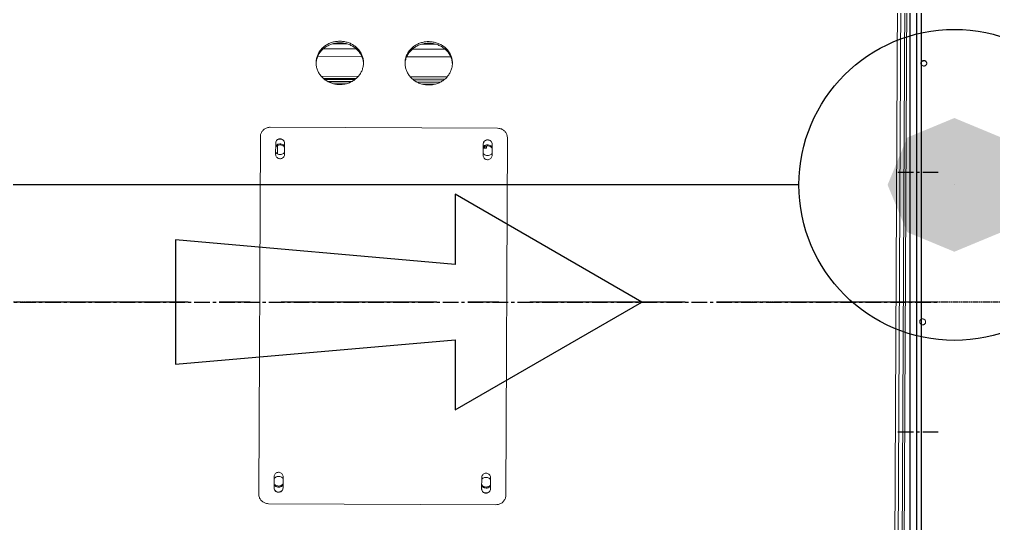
# Model space of a CAD drawing. Header units: millimetres. Extents: x -379292 to 1221486, y 92049 to 447512.
# Drawn here: x -117524 to -116740, y 273706 to 274111 of the extents above; entities that cross this region are included whole.
import ezdxf
from ezdxf.enums import TextEntityAlignment as Align

# ---------------------------------------------------------------- set-up
doc = ezdxf.new("R2010")
doc.units = ezdxf.units.MM
doc.linetypes.add('CENTER', pattern=[2, 1.25, -0.25, 0.25, -0.25])
doc.linetypes.add('PHANTOM', pattern=[0.8, 0.45, -0.05, 0.1, -0.05, 0.1, -0.05])
for name, color, linetype in [('-M-YNGN-SPR-YUK', 7, 'Continuous'), ('-M-YNGN-ZON2-SPR-', 7, 'Continuous'), ('AIRONN ZONLAMA', 4, 'Continuous')]:
    doc.layers.add(name, color=color, linetype=linetype)
for name, color, linetype, lineweight in [('-M-YNGN-ZON2', 4, 'SP', 30), ('_Systemair', 3, 'Continuous', 30), ('_Systemair Ventilation Equipments', 7, 'Continuous', 30), ('Aironn-DEF', 7, 'Continuous', 0), ('Aironn-THF', 7, 'Continuous', 0)]:
    doc.layers.add(name, color=color, linetype=linetype, lineweight=lineweight)
doc.styles.add('CIZGI', font='tahoma.ttf', dxfattribs={"width": 0.8, "oblique": 20})
doc.styles.add('SPR-NOT', font='romans.shx')
doc.linetypes.add('SP', pattern='A,2,-0.1,["SP",CIZGI,S=0.14,R=0.2,X=0,Y=-0.07],-0.255', length=2.355)

# ---------------------------------------------------------------- blocks, each defined once
blk = doc.blocks.new('RSA 1000')
at = {"layer": '_Systemair Ventilation Equipments'}
blk.add_line((9723.068, 3620.256), (9723.068, 3740.256), dxfattribs=at)
at = {"layer": '_Systemair Ventilation Equipments', "color": 3, "linetype": 'PHANTOM'}
blk.add_line((9601.684, 3680.256), (9738.086, 3680.256), dxfattribs=at)
blk = doc.blocks.new('AXC 1000 L')
at = {"layer": '_Systemair Ventilation Equipments'}
for p, q in [((9987.764, 3625.006), (9987.764, 3735.506)), ((9988.164, 3735.506), (9988.164, 3625.006))]:
    blk.add_line(p, q, dxfattribs=at)
at = {"layer": '_Systemair Ventilation Equipments', "color": 9, "linetype": 'Continuous'}
blk.add_line((9988.664, 3629.806), (9988.664, 3726.864), dxfattribs=at)
at = {"layer": '_Systemair Ventilation Equipments', "color": 2, "linetype": 'CENTER'}
for p, q in [((9989.664, 3690.693), (9986.264, 3690.693)), ((10074.264, 3680.256), (9986.264, 3680.256)), ((9989.664, 3669.819), (9986.264, 3669.819))]:
    blk.add_line(p, q, dxfattribs=at)
at = {"layer": '_Systemair Ventilation Equipments', "color": 7, "linetype": 'Continuous'}
for p, q in [((10010.264, 3680.256), (10025.264, 3688.916)), ((10025.264, 3688.916), (10025.264, 3683.287)), ((10025.264, 3683.287), (10047.764, 3685.256)), ((10047.764, 3685.256), (10047.764, 3675.256)), ((10025.264, 3671.596), (10010.264, 3680.256)), ((10025.264, 3677.224), (10025.264, 3671.596)), ((10047.764, 3675.256), (10025.264, 3677.224))]:
    blk.add_line(p, q, dxfattribs=at)
at = {"layer": '_Systemair Ventilation Equipments', "color": 2, "linetype": 'CENTER', "ltscale": 10}
blk.add_line((9986.764, 3680.256), (10074.764, 3680.256), dxfattribs=at)
blk = doc.blocks.new('wdsdfgf')
at = {"layer": '_Systemair Ventilation Equipments', "xscale": 10, "yscale": 10, "zscale": 10}
for name, p in [('AXC 1000 L', (-1170.87, -21481.39)), ('RSA 1000', (1476.09, -21481.39)), ('RSA 1000', (3326.09, -21481.39))]:
    blk.add_blockref(name, p, dxfattribs=at)
blk = doc.blocks.new('OtoParkBodrumKatMimari')
at = {"layer": '_Systemair', "color": 7, "xscale": -1}
blk.add_blockref('wdsdfgf', (228263.66, 157744.35), dxfattribs=at)
blk = doc.blocks.new('SP-C-UP-12')
at = {"ltscale": 10}
blk.add_line((0, 0), (0, 0), dxfattribs=at)
at = {"color": 1, "linetype": 'Continuous'}
blk.add_circle((0, 0), 12.5, dxfattribs=at)
at = {"ltscale": 10}
for points in [[(-5.373, 0), (-3.799, 3.799), (-3.799, -3.799), (0, 5.373)], [(-3.799, -3.799), (0, 5.373), (0, -5.373), (3.799, 3.799)], [(0, -5.373), (3.799, 3.799), (3.799, -3.799), (5.373, 0)]]:
    blk.add_solid(points, dxfattribs=at)
at = {"layer": '-M-YNGN-SPR-YUK', "style": 'SPR-NOT', "width": 0.5, "flags": 9}
for tag, p in [('YUK', (0, 17.767)), ('CAP', (0, 14.419)), ('TIP', (0.199, 10.777))]:
    blk.add_attdef(tag, text='', height=2.5, dxfattribs=at).set_placement(p, align=Align.MIDDLE_CENTER)
blk = doc.blocks.new('A$C69E5DB5D')
at = {"layer": '-M-YNGN-ZON2', "ltscale": 500}
blk.add_line((-925.058, 2925.893), (-1244.108, 2925.893), dxfattribs=at)
at = {"layer": '-M-YNGN-ZON2-SPR-'}
blk.add_blockref('SP-C-UP-12', (-912.558, 2925.893), dxfattribs=at)
blk = doc.blocks.new('TF1000-2')
at = {"layer": 'Aironn-THF', "color": 7, "linetype": 'Continuous', "lineweight": 15}
for p, q in [((19522.606, 4393.439), (19629.018, 4393.401)), ((19530.641, 4393.916), (19630.138, 4393.881)), ((19530.641, 4393.756), (19630.138, 4393.721))]:
    blk.add_line(p, q, dxfattribs=at)
at = {"layer": 'Aironn-THF', "color": 3, "linetype": 'Continuous', "lineweight": 15}
for p, q in [((19625.541, 4393.133), (19525.529, 4393.169)), ((19561.156, 4361.833), (19589.892, 4361.823)), ((19560.389, 4342.753), (19560.396, 4361.038)), ((19590.645, 4342.742), (19590.651, 4361.027)), ((19561.659, 4360.6), (19562.578, 4360.6)), ((19589.388, 4360.59), (19588.469, 4360.591)), ((19562.578, 4359.885), (19561.659, 4359.885)), ((19561.988, 4360.157), (19561.825, 4360.157)), ((19561.826, 4360.143), (19561.974, 4360.143)), ((19561.974, 4360.143), (19561.954, 4359.919)), ((19562.026, 4359.885), (19562.003, 4360.143)), ((19588.468, 4359.875), (19589.388, 4359.875)), ((19554.673, 4357.243), (19554.672, 4353.708)), ((19554.056, 4354.165), (19554.057, 4356.785)), ((19554.077, 4356.806), (19554.076, 4354.139)), ((19556.283, 4356.959), (19556.282, 4353.996)), ((19556.453, 4356.783), (19556.452, 4354.168)), ((19556.538, 4356.679), (19556.537, 4354.266)), ((19556.697, 4356.434), (19556.697, 4354.515)), ((19556.711, 4356.404), (19556.71, 4354.537)), ((19553.664, 4354.91), (19553.664, 4356.032)), ((19556.87, 4355.985), (19556.869, 4354.965)), ((19554.671, 4350.088), (19554.669, 4346.553)), ((19554.053, 4347.01), (19554.054, 4349.63)), ((19554.074, 4349.651), (19554.073, 4346.984)), ((19556.28, 4349.804), (19556.279, 4346.841)), ((19556.45, 4349.628), (19556.449, 4347.013)), ((19556.536, 4349.524), (19556.535, 4347.111)), ((19556.695, 4349.279), (19556.694, 4347.36)), ((19553.661, 4347.755), (19553.662, 4348.877)), ((19556.708, 4349.249), (19556.708, 4347.382)), ((19556.867, 4348.83), (19556.867, 4347.81)), ((19561.653, 4343.905), (19562.572, 4343.905)), ((19589.382, 4343.895), (19588.463, 4343.896)), ((19562.572, 4343.189), (19561.653, 4343.19)), ((19562.531, 4343.339), (19561.863, 4343.339)), ((19588.462, 4343.18), (19589.382, 4343.18)), ((19561.149, 4341.958), (19589.885, 4341.947))]:
    blk.add_line(p, q, dxfattribs=at)
at = {"layer": 'Aironn-THF', "color": 3, "linetype": 'Continuous', "lineweight": 15, "flags": 128}
blk.add_lwpolyline([(19561.974, 4360.143), (19561.978, 4360.149), (19561.981, 4360.153), (19561.985, 4360.156), (19561.988, 4360.157), (19561.992, 4360.156), (19561.995, 4360.153), (19561.999, 4360.149), (19562.003, 4360.143)], dxfattribs=at)
at = {"layer": 'Aironn-THF', "color": 7, "linetype": 'Continuous', "lineweight": 15}
for points, knots in [([(19555.029, 4395.548), (19555, 4395.544), (19554.942, 4395.537), (19554.868, 4395.481), (19554.819, 4395.402), (19554.806, 4395.331), (19554.808, 4395.279), (19554.814, 4395.241), (19554.833, 4395.189), (19554.867, 4395.139), (19554.91, 4395.103), (19554.963, 4395.075), (19555.003, 4395.07), (19555.029, 4395.068)], [0, 0, 0, 0, 0.124805, 0.249609, 0.374414, 0.499219, 0.52993, 0.581946, 0.655209, 0.749637, 0.825128, 0.892091, 1, 1, 1, 1]), ([(19555.053, 4395.545), (19555.045, 4395.545), (19555.011, 4395.549), (19554.954, 4395.526), (19554.893, 4395.48), (19554.849, 4395.412), (19554.829, 4395.333), (19554.833, 4395.252), (19554.863, 4395.176), (19554.914, 4395.115), (19554.98, 4395.075), (19555.029, 4395.07), (19555.053, 4395.068)], [0, 0, 0, 0, 0.0368676, 0.1442589, 0.2516506, 0.3590433, 0.466436, 0.5738277, 0.681219, 0.7886111, 0.8960039, 1, 1, 1, 1]), ([(19555.029, 4395.068), (19555.058, 4395.071), (19555.116, 4395.078), (19555.19, 4395.134), (19555.231, 4395.2), (19555.246, 4395.253), (19555.249, 4395.28), (19555.25, 4395.294), (19555.25, 4395.301), (19555.251, 4395.304), (19555.251, 4395.306), (19555.251, 4395.307), (19555.251, 4395.307), (19555.251, 4395.308), (19555.251, 4395.315), (19555.25, 4395.336), (19555.243, 4395.375), (19555.224, 4395.426), (19555.19, 4395.476), (19555.147, 4395.513), (19555.094, 4395.541), (19555.054, 4395.545), (19555.029, 4395.548)], [0, 0, 0, 0, 0.124746, 0.249492, 0.374238, 0.436913, 0.468289, 0.483981, 0.491828, 0.495752, 0.497713, 0.498694, 0.499185, 0.49943, 0.499508, 0.530298, 0.582378, 0.65569, 0.750104, 0.82543, 0.89226, 1, 1, 1, 1]), ([(19575.812, 4395.54), (19575.781, 4395.537), (19575.718, 4395.529), (19575.638, 4395.474), (19575.585, 4395.395), (19575.571, 4395.324), (19575.573, 4395.272), (19575.58, 4395.233), (19575.6, 4395.182), (19575.637, 4395.132), (19575.684, 4395.095), (19575.741, 4395.067), (19575.785, 4395.063), (19575.812, 4395.06)], [0, 0, 0, 0, 0.124805, 0.249609, 0.374414, 0.499219, 0.52993, 0.581946, 0.655209, 0.749637, 0.825128, 0.892091, 1, 1, 1, 1]), ([(19575.812, 4395.06), (19575.844, 4395.064), (19575.906, 4395.071), (19575.986, 4395.127), (19576.031, 4395.193), (19576.047, 4395.246), (19576.051, 4395.273), (19576.052, 4395.287), (19576.052, 4395.293), (19576.052, 4395.297), (19576.052, 4395.299), (19576.052, 4395.299), (19576.052, 4395.3), (19576.052, 4395.3), (19576.052, 4395.308), (19576.051, 4395.329), (19576.044, 4395.367), (19576.024, 4395.419), (19575.987, 4395.469), (19575.94, 4395.505), (19575.883, 4395.533), (19575.839, 4395.538), (19575.812, 4395.54)], [0, 0, 0, 0, 0.124746, 0.249492, 0.374238, 0.436913, 0.468289, 0.483981, 0.491828, 0.495752, 0.497713, 0.498694, 0.499185, 0.49943, 0.499508, 0.530298, 0.582378, 0.65569, 0.750104, 0.82543, 0.89226, 1, 1, 1, 1])]:
    blk.add_open_spline(points, degree=3, knots=knots, dxfattribs=at)
at = {"layer": 'Aironn-THF', "color": 3, "linetype": 'Continuous', "lineweight": 15}
for points, knots in [([(19561.156, 4361.833), (19561.07, 4361.824), (19560.899, 4361.807), (19560.671, 4361.67), (19560.5, 4361.468), (19560.409, 4361.244), (19560.399, 4361.097), (19560.396, 4361.038)], [0, 0, 0, 0, 0.214686, 0.429373, 0.644046, 0.858725, 1, 1, 1, 1]), ([(19590.651, 4361.027), (19590.643, 4361.117), (19590.626, 4361.295), (19590.496, 4361.534), (19590.303, 4361.714), (19590.09, 4361.809), (19589.948, 4361.819), (19589.892, 4361.823)], [0, 0, 0, 0, 0.214688, 0.429376, 0.644062, 0.858738, 1, 1, 1, 1]), ([(19561.659, 4360.6), (19561.62, 4360.596), (19561.543, 4360.589), (19561.44, 4360.527), (19561.362, 4360.436), (19561.317, 4360.323), (19561.311, 4360.2), (19561.344, 4360.083), (19561.412, 4359.983), (19561.509, 4359.913), (19561.596, 4359.887), (19561.647, 4359.885), (19561.659, 4359.885)], [0, 0, 0, 0, 0.10738, 0.214759, 0.322141, 0.429516, 0.536879, 0.644233, 0.751591, 0.858961, 0.966342, 1, 1, 1, 1]), ([(19561.68, 4360.6), (19561.642, 4360.596), (19561.564, 4360.589), (19561.461, 4360.527), (19561.383, 4360.436), (19561.339, 4360.323), (19561.332, 4360.2), (19561.365, 4360.083), (19561.434, 4359.983), (19561.53, 4359.913), (19561.617, 4359.887), (19561.668, 4359.885), (19561.68, 4359.885)], [0, 0, 0, 0, 0.10738, 0.214759, 0.322141, 0.429516, 0.536879, 0.644233, 0.751591, 0.858961, 0.966342, 1, 1, 1, 1]), ([(19561.912, 4360.6), (19561.892, 4360.587), (19561.831, 4360.546), (19561.764, 4360.436), (19561.723, 4360.291), (19561.732, 4360.137), (19561.792, 4360), (19561.855, 4359.912), (19561.901, 4359.887), (19561.904, 4359.885)], [0, 0, 0, 0, 0.0886785, 0.2681392, 0.4475999, 0.6270545, 0.8065062, 0.985963, 1, 1, 1, 1]), ([(19561.997, 4360.6), (19561.977, 4360.587), (19561.916, 4360.546), (19561.849, 4360.436), (19561.808, 4360.291), (19561.817, 4360.137), (19561.877, 4360), (19561.94, 4359.912), (19561.986, 4359.887), (19561.989, 4359.885)], [0, 0, 0, 0, 0.088678, 0.268139, 0.4476, 0.627054, 0.806506, 0.985962, 1, 1, 1, 1]), ([(19562.591, 4360.242), (19562.586, 4360.292), (19562.576, 4360.392), (19562.51, 4360.52), (19562.442, 4360.576), (19562.412, 4360.6)], [0, 0, 0, 0, 0.359029, 0.718057, 1, 1, 1, 1]), ([(19562.413, 4359.885), (19562.42, 4359.888), (19562.469, 4359.916), (19562.533, 4360.007), (19562.585, 4360.129), (19562.589, 4360.211), (19562.591, 4360.242)], [0, 0, 0, 0, 0.0560163, 0.4154716, 0.7749323, 1, 1, 1, 1]), ([(19562.578, 4359.885), (19562.617, 4359.888), (19562.695, 4359.896), (19562.798, 4359.958), (19562.877, 4360.049), (19562.922, 4360.162), (19562.928, 4360.284), (19562.895, 4360.402), (19562.826, 4360.501), (19562.729, 4360.571), (19562.641, 4360.598), (19562.59, 4360.6), (19562.578, 4360.6)], [0, 0, 0, 0, 0.10738, 0.214759, 0.322141, 0.429516, 0.536879, 0.644233, 0.751591, 0.858961, 0.966342, 1, 1, 1, 1]), ([(19588.468, 4359.875), (19588.429, 4359.879), (19588.352, 4359.887), (19588.248, 4359.949), (19588.169, 4360.04), (19588.124, 4360.153), (19588.118, 4360.275), (19588.152, 4360.393), (19588.221, 4360.492), (19588.318, 4360.562), (19588.406, 4360.589), (19588.456, 4360.59), (19588.469, 4360.591)], [0, 0, 0, 0, 0.10738, 0.214759, 0.322141, 0.429516, 0.536879, 0.644233, 0.751591, 0.858961, 0.966342, 1, 1, 1, 1]), ([(19588.638, 4359.875), (19588.618, 4359.889), (19588.557, 4359.93), (19588.49, 4360.039), (19588.449, 4360.185), (19588.458, 4360.339), (19588.518, 4360.476), (19588.581, 4360.564), (19588.628, 4360.589), (19588.631, 4360.591)], [0, 0, 0, 0, 0.088678, 0.268139, 0.4476, 0.627054, 0.806506, 0.985963, 1, 1, 1, 1]), ([(19589.232, 4360.233), (19589.227, 4360.183), (19589.217, 4360.083), (19589.151, 4359.955), (19589.083, 4359.899), (19589.053, 4359.875)], [0, 0, 0, 0, 0.359028, 0.718057, 1, 1, 1, 1]), ([(19589.055, 4360.591), (19589.061, 4360.587), (19589.11, 4360.559), (19589.174, 4360.468), (19589.226, 4360.346), (19589.23, 4360.264), (19589.232, 4360.233)], [0, 0, 0, 0, 0.056015, 0.41547, 0.774931, 1, 1, 1, 1]), ([(19589.317, 4360.233), (19589.312, 4360.183), (19589.302, 4360.083), (19589.236, 4359.955), (19589.168, 4359.899), (19589.138, 4359.875)], [0, 0, 0, 0, 0.359029, 0.718057, 1, 1, 1, 1]), ([(19589.14, 4360.591), (19589.146, 4360.587), (19589.195, 4360.559), (19589.259, 4360.468), (19589.311, 4360.346), (19589.315, 4360.264), (19589.317, 4360.233)], [0, 0, 0, 0, 0.056016, 0.415472, 0.774932, 1, 1, 1, 1]), ([(19589.366, 4360.59), (19589.405, 4360.586), (19589.482, 4360.579), (19589.585, 4360.517), (19589.663, 4360.426), (19589.708, 4360.313), (19589.714, 4360.19), (19589.681, 4360.073), (19589.613, 4359.973), (19589.516, 4359.903), (19589.429, 4359.877), (19589.378, 4359.875), (19589.366, 4359.875)], [0, 0, 0, 0, 0.10738, 0.214759, 0.322141, 0.429516, 0.536879, 0.644233, 0.751591, 0.858961, 0.966342, 1, 1, 1, 1]), ([(19589.388, 4360.59), (19589.426, 4360.586), (19589.504, 4360.579), (19589.606, 4360.517), (19589.685, 4360.426), (19589.729, 4360.313), (19589.735, 4360.19), (19589.702, 4360.073), (19589.634, 4359.973), (19589.538, 4359.903), (19589.45, 4359.877), (19589.4, 4359.875), (19589.388, 4359.875)], [0, 0, 0, 0, 0.10738, 0.214759, 0.322141, 0.429516, 0.536879, 0.644233, 0.751591, 0.858961, 0.966342, 1, 1, 1, 1]), ([(19556.94, 4355.474), (19556.935, 4355.367), (19556.925, 4355.153), (19556.848, 4354.84), (19556.725, 4354.546), (19556.559, 4354.277), (19556.353, 4354.043), (19556.115, 4353.849), (19555.85, 4353.702), (19555.567, 4353.604), (19555.274, 4353.561), (19554.98, 4353.571), (19554.692, 4353.635), (19554.418, 4353.751), (19554.167, 4353.917), (19553.945, 4354.126), (19553.759, 4354.374), (19553.612, 4354.653), (19553.511, 4354.956), (19553.455, 4355.273), (19553.45, 4355.596), (19553.492, 4355.915), (19553.582, 4356.222), (19553.717, 4356.507), (19553.894, 4356.763), (19554.108, 4356.984), (19554.352, 4357.16), (19554.621, 4357.29), (19554.906, 4357.368), (19555.2, 4357.392), (19555.494, 4357.361), (19555.78, 4357.278), (19556.049, 4357.142), (19556.296, 4356.961), (19556.51, 4356.736), (19556.687, 4356.476), (19556.82, 4356.187), (19556.919, 4355.852), (19556.933, 4355.609), (19556.94, 4355.474)], [0, 0, 0, 0, 0.026834, 0.053669, 0.080502, 0.107336, 0.134182, 0.161028, 0.187882, 0.214736, 0.241577, 0.268418, 0.295244, 0.322071, 0.348905, 0.375739, 0.40259, 0.429442, 0.456293, 0.483145, 0.509979, 0.536814, 0.56364, 0.590467, 0.617307, 0.644147, 0.671001, 0.697855, 0.724702, 0.751548, 0.778378, 0.805207, 0.832037, 0.858866, 0.885712, 0.912559, 0.939413, 0.966267, 1, 1, 1, 1]), ([(19555.311, 4353.573), (19555.244, 4353.573), (19555.079, 4353.573), (19554.821, 4353.637), (19554.548, 4353.751), (19554.297, 4353.917), (19554.075, 4354.126), (19553.888, 4354.374), (19553.742, 4354.653), (19553.64, 4354.956), (19553.585, 4355.273), (19553.579, 4355.595), (19553.621, 4355.915), (19553.712, 4356.221), (19553.847, 4356.507), (19554.024, 4356.763), (19554.237, 4356.984), (19554.482, 4357.161), (19554.75, 4357.289), (19555.012, 4357.365), (19555.183, 4357.373), (19555.257, 4357.377)], [0, 0, 0, 0, 0.037211, 0.091412, 0.145613, 0.199828, 0.254044, 0.308295, 0.362545, 0.416797, 0.471048, 0.525265, 0.579482, 0.633682, 0.687883, 0.742111, 0.79634, 0.850597, 0.904853, 0.959094, 1, 1, 1, 1]), ([(19556.938, 4348.319), (19556.933, 4348.212), (19556.923, 4347.998), (19556.845, 4347.685), (19556.723, 4347.391), (19556.556, 4347.122), (19556.351, 4346.888), (19556.112, 4346.694), (19555.848, 4346.547), (19555.565, 4346.449), (19555.272, 4346.406), (19554.977, 4346.416), (19554.689, 4346.48), (19554.416, 4346.596), (19554.165, 4346.762), (19553.943, 4346.971), (19553.756, 4347.219), (19553.61, 4347.498), (19553.508, 4347.801), (19553.453, 4348.118), (19553.447, 4348.44), (19553.489, 4348.76), (19553.58, 4349.067), (19553.715, 4349.352), (19553.892, 4349.608), (19554.105, 4349.829), (19554.35, 4350.005), (19554.618, 4350.135), (19554.903, 4350.212), (19555.197, 4350.237), (19555.491, 4350.206), (19555.777, 4350.123), (19556.047, 4349.987), (19556.293, 4349.806), (19556.507, 4349.581), (19556.685, 4349.321), (19556.818, 4349.032), (19556.917, 4348.697), (19556.93, 4348.454), (19556.938, 4348.319)], [0, 0, 0, 0, 0.0268342, 0.0536685, 0.0805022, 0.1073359, 0.1341819, 0.1610278, 0.187882, 0.2147361, 0.2415769, 0.2684177, 0.2952445, 0.3220713, 0.3489053, 0.3757393, 0.4025904, 0.4294415, 0.4562931, 0.4831445, 0.509979, 0.5368135, 0.5636401, 0.5904668, 0.617307, 0.6441472, 0.6710013, 0.6978552, 0.7247018, 0.7515483, 0.7783777, 0.8052072, 0.8320366, 0.858866, 0.8857125, 0.9125589, 0.939413, 0.966267, 1, 1, 1, 1]), ([(19555.309, 4346.418), (19555.241, 4346.418), (19555.076, 4346.418), (19554.819, 4346.482), (19554.545, 4346.596), (19554.294, 4346.762), (19554.072, 4346.971), (19553.886, 4347.219), (19553.739, 4347.498), (19553.638, 4347.8), (19553.582, 4348.118), (19553.577, 4348.44), (19553.619, 4348.76), (19553.709, 4349.066), (19553.844, 4349.352), (19554.021, 4349.608), (19554.234, 4349.829), (19554.479, 4350.006), (19554.747, 4350.134), (19555.009, 4350.21), (19555.181, 4350.218), (19555.255, 4350.222)], [0, 0, 0, 0, 0.037211, 0.091412, 0.145613, 0.199828, 0.254044, 0.308295, 0.362545, 0.416797, 0.471048, 0.525265, 0.579482, 0.633682, 0.687883, 0.742111, 0.79634, 0.850597, 0.904853, 0.959094, 1, 1, 1, 1]), ([(19561.653, 4343.905), (19561.614, 4343.901), (19561.537, 4343.893), (19561.434, 4343.832), (19561.356, 4343.741), (19561.311, 4343.628), (19561.305, 4343.505), (19561.338, 4343.388), (19561.407, 4343.288), (19561.503, 4343.218), (19561.59, 4343.192), (19561.641, 4343.19), (19561.653, 4343.19)], [0, 0, 0, 0, 0.10738, 0.214759, 0.322141, 0.429516, 0.536879, 0.644233, 0.751591, 0.858961, 0.966342, 1, 1, 1, 1]), ([(19561.674, 4343.905), (19561.636, 4343.901), (19561.558, 4343.893), (19561.455, 4343.832), (19561.377, 4343.741), (19561.333, 4343.628), (19561.326, 4343.505), (19561.359, 4343.388), (19561.428, 4343.288), (19561.524, 4343.218), (19561.611, 4343.192), (19561.662, 4343.19), (19561.674, 4343.19)], [0, 0, 0, 0, 0.10738, 0.214759, 0.322141, 0.429516, 0.536879, 0.644233, 0.751591, 0.858961, 0.966342, 1, 1, 1, 1]), ([(19561.906, 4343.905), (19561.886, 4343.892), (19561.825, 4343.851), (19561.758, 4343.741), (19561.718, 4343.596), (19561.727, 4343.442), (19561.786, 4343.305), (19561.849, 4343.217), (19561.895, 4343.192), (19561.898, 4343.19)], [0, 0, 0, 0, 0.088678, 0.268139, 0.4476, 0.627054, 0.806506, 0.985963, 1, 1, 1, 1]), ([(19561.991, 4343.905), (19561.971, 4343.892), (19561.91, 4343.851), (19561.843, 4343.741), (19561.803, 4343.596), (19561.812, 4343.442), (19561.871, 4343.305), (19561.934, 4343.217), (19561.98, 4343.192), (19561.983, 4343.19)], [0, 0, 0, 0, 0.088678, 0.268139, 0.4476, 0.627054, 0.806506, 0.985962, 1, 1, 1, 1]), ([(19562.585, 4343.547), (19562.58, 4343.597), (19562.57, 4343.697), (19562.504, 4343.825), (19562.436, 4343.881), (19562.406, 4343.905)], [0, 0, 0, 0, 0.359029, 0.718057, 1, 1, 1, 1]), ([(19562.572, 4343.189), (19562.611, 4343.193), (19562.689, 4343.201), (19562.792, 4343.263), (19562.871, 4343.354), (19562.916, 4343.467), (19562.922, 4343.589), (19562.889, 4343.707), (19562.82, 4343.806), (19562.723, 4343.876), (19562.635, 4343.903), (19562.584, 4343.905), (19562.572, 4343.905)], [0, 0, 0, 0, 0.10738, 0.214759, 0.322141, 0.429516, 0.536879, 0.644233, 0.751591, 0.858961, 0.966342, 1, 1, 1, 1]), ([(19588.462, 4343.18), (19588.423, 4343.184), (19588.346, 4343.192), (19588.242, 4343.254), (19588.163, 4343.345), (19588.118, 4343.458), (19588.112, 4343.58), (19588.146, 4343.698), (19588.215, 4343.797), (19588.312, 4343.867), (19588.4, 4343.894), (19588.45, 4343.895), (19588.463, 4343.896)], [0, 0, 0, 0, 0.10738, 0.214759, 0.322141, 0.429516, 0.536879, 0.644233, 0.751591, 0.858961, 0.966342, 1, 1, 1, 1]), ([(19588.632, 4343.18), (19588.612, 4343.194), (19588.551, 4343.235), (19588.484, 4343.344), (19588.443, 4343.489), (19588.452, 4343.644), (19588.512, 4343.781), (19588.576, 4343.869), (19588.622, 4343.894), (19588.625, 4343.896)], [0, 0, 0, 0, 0.088678, 0.268139, 0.4476, 0.627054, 0.806506, 0.985963, 1, 1, 1, 1]), ([(19589.049, 4343.896), (19589.055, 4343.892), (19589.104, 4343.864), (19589.168, 4343.773), (19589.22, 4343.651), (19589.224, 4343.569), (19589.226, 4343.538)], [0, 0, 0, 0, 0.056015, 0.41547, 0.774931, 1, 1, 1, 1]), ([(19589.134, 4343.895), (19589.14, 4343.892), (19589.189, 4343.864), (19589.253, 4343.773), (19589.305, 4343.651), (19589.309, 4343.569), (19589.311, 4343.538)], [0, 0, 0, 0, 0.056016, 0.415472, 0.774932, 1, 1, 1, 1]), ([(19589.361, 4343.895), (19589.399, 4343.891), (19589.476, 4343.883), (19589.579, 4343.822), (19589.657, 4343.731), (19589.702, 4343.617), (19589.708, 4343.495), (19589.675, 4343.378), (19589.607, 4343.278), (19589.51, 4343.208), (19589.423, 4343.182), (19589.372, 4343.18), (19589.36, 4343.18)], [0, 0, 0, 0, 0.1073797, 0.2147594, 0.3221411, 0.4295164, 0.5368787, 0.6442325, 0.7515906, 0.8589614, 0.9663419, 1, 1, 1, 1]), ([(19589.382, 4343.895), (19589.42, 4343.891), (19589.498, 4343.883), (19589.601, 4343.822), (19589.679, 4343.731), (19589.723, 4343.617), (19589.729, 4343.495), (19589.696, 4343.378), (19589.628, 4343.278), (19589.532, 4343.208), (19589.444, 4343.182), (19589.394, 4343.18), (19589.382, 4343.18)], [0, 0, 0, 0, 0.10738, 0.214759, 0.322141, 0.429516, 0.536879, 0.644233, 0.751591, 0.858961, 0.966342, 1, 1, 1, 1]), ([(19562.407, 4343.19), (19562.414, 4343.193), (19562.463, 4343.221), (19562.527, 4343.312), (19562.579, 4343.434), (19562.583, 4343.516), (19562.585, 4343.547)], [0, 0, 0, 0, 0.056016, 0.415472, 0.774932, 1, 1, 1, 1]), ([(19589.226, 4343.538), (19589.221, 4343.488), (19589.211, 4343.388), (19589.145, 4343.26), (19589.077, 4343.204), (19589.047, 4343.18)], [0, 0, 0, 0, 0.359028, 0.718057, 1, 1, 1, 1]), ([(19589.311, 4343.538), (19589.306, 4343.488), (19589.296, 4343.388), (19589.23, 4343.26), (19589.162, 4343.204), (19589.132, 4343.18)], [0, 0, 0, 0, 0.3590286, 0.7180568, 1, 1, 1, 1]), ([(19560.389, 4342.753), (19560.397, 4342.664), (19560.414, 4342.485), (19560.545, 4342.247), (19560.737, 4342.067), (19560.951, 4341.971), (19561.092, 4341.962), (19561.149, 4341.958)], [0, 0, 0, 0, 0.214688, 0.429376, 0.644062, 0.858738, 1, 1, 1, 1]), ([(19589.885, 4341.947), (19589.97, 4341.956), (19590.142, 4341.974), (19590.369, 4342.111), (19590.541, 4342.312), (19590.632, 4342.536), (19590.641, 4342.684), (19590.645, 4342.742)], [0, 0, 0, 0, 0.214686, 0.429373, 0.644046, 0.858725, 1, 1, 1, 1])]:
    blk.add_open_spline(points, degree=3, knots=knots, dxfattribs=at)
blk = doc.blocks.new('jhjhl')
at = {"layer": 'Aironn-DEF', "color": 0}
blk.add_blockref('TF1000-2', (16001.908, 8863.365), dxfattribs=at)

msp = doc.modelspace()

# ---------------------------------------------------------------- block references
at = {"color": 8}
msp.add_blockref('OtoParkBodrumKatMimari', (-246354.82, 100818.76), dxfattribs=at)

# ---------------------------------------------------------------- next in the draw order: block references
at = {"layer": '-M-YNGN-ZON2', "ltscale": 25, "xscale": 10, "yscale": 10, "zscale": 10}
msp.add_blockref('A$C69E5DB5D', (-107645.85, 244719.52), dxfattribs=at)
at = {"layer": 'AIRONN ZONLAMA', "color": 0, "xscale": 9.999999999999979, "yscale": 9.999999999999979, "zscale": 9.999999999999979, "rotation": 269.763231806499}
msp.add_blockref('jhjhl', (-247912.25, 630190.42), dxfattribs=at)

doc.saveas('drawing.dxf')
